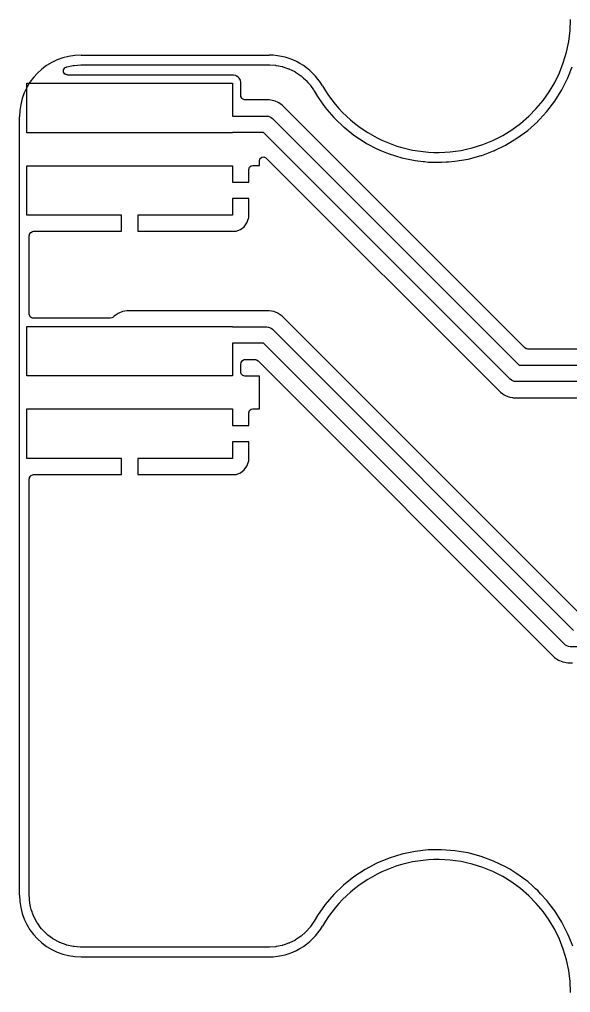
# Model space of a CAD drawing. Header units: millimetres. Extents: x 117.1 to 182.9, y -117.9 to -82.1.
# Drawn here: x 117.1 to 134.1, y -115 to -85 of the extents above; entities that cross this region are included whole.
import ezdxf

# ---------------------------------------------------------------- set-up
doc = ezdxf.new("R2010")
doc.units = ezdxf.units.MM
for name, color, linetype, lineweight, true_color in [('cut_out', 174, 'CONTINUOUS', 25, 0x000080), ('trace_in', 6, 'CONTINUOUS', 25, 0xff00ff), ('trace_out', 214, 'CONTINUOUS', 25, 0x800080)]:
    doc.layers.add(name, color=color, linetype=linetype, lineweight=lineweight, true_color=true_color)

msp = doc.modelspace()

# ---------------------------------------------------------------- linework, layer by layer
at = {"layer": 'cut_out', "linetype": 'CONTINUOUS'}
for p, q in [((119, -86.1), (124.803848, -86.1)), ((117.1, -112), (117.1, -88)), ((119, -113.9), (124.803848, -113.9))]:
    msp.add_line(p, q, dxfattribs=at)
at = {"layer": 'cut_out'}
for centre, radius, start, end in [((130, -85), 4.1, -149.9999989, 0), ((119, -88), 1.9, 90, 180), ((124.8038, -88), 1.9, 29.9992803, 89.9985525), ((130, -115), 4.1, 0, 149.9999989), ((119, -112), 1.9, -180, -90), ((124.8039, -112.0001), 1.899905, -90.0015682, -29.9981764)]:
    msp.add_arc(centre, radius, start, end, dxfattribs=at)
at = {"layer": 'trace_in', "linetype": 'CONTINUOUS'}
for p, q in [((124.175, -90.52), (123.675, -90.52)), ((123.675, -90.52), (123.675, -91.032)), ((124.175, -91.079827), (124.175, -90.52)), ((123.675, -91.032), (120.75, -91.032)), ((120.75, -91.032), (120.75, -91.532)), ((124.118354, -91.274086), (124.168596, -91.139379)), ((124.168596, -91.139379), (124.168598, -91.139372)), ((124.168598, -91.139372), (124.172771, -91.100568)), ((124.172771, -91.100568), (124.174998, -91.07986)), ((124.174998, -91.07986), (124.175, -91.079827)), ((123.782379, -91.525596), (123.917086, -91.475354)), ((123.917086, -91.475354), (123.917093, -91.47535)), ((123.917093, -91.47535), (124.032187, -91.38919)), ((124.032187, -91.38919), (124.03219, -91.389187)), ((124.03219, -91.389187), (124.11835, -91.274093)), ((124.11835, -91.274093), (124.118354, -91.274086)), ((120.75, -91.532), (123.722828, -91.532)), ((123.722828, -91.532), (123.722836, -91.532)), ((123.722836, -91.532), (123.722847, -91.531999)), ((123.722847, -91.531999), (123.75856, -91.528158)), ((123.75856, -91.528158), (123.782372, -91.525598)), ((123.782372, -91.525598), (123.782379, -91.525596)), ((124.175, -98.02), (123.675, -98.02)), ((123.675, -98.02), (123.675, -98.532)), ((124.175, -98.579827), (124.175, -98.02)), ((123.675, -98.532), (120.75, -98.532)), ((120.75, -98.532), (120.75, -99.032)), ((124.118354, -98.774086), (124.168596, -98.639379)), ((124.168596, -98.639379), (124.168598, -98.639372)), ((124.168598, -98.639372), (124.172399, -98.604026)), ((124.172399, -98.604026), (124.174998, -98.57986)), ((124.174998, -98.57986), (124.175, -98.579827)), ((123.782379, -99.025596), (123.917086, -98.975354)), ((123.917086, -98.975354), (123.917093, -98.97535)), ((123.917093, -98.97535), (124.032187, -98.88919)), ((124.032187, -98.88919), (124.03219, -98.889187)), ((124.03219, -98.889187), (124.11835, -98.774093)), ((124.11835, -98.774093), (124.118354, -98.774086)), ((120.75, -99.032), (123.722828, -99.032)), ((123.722828, -99.032), (123.722836, -99.032)), ((123.722836, -99.032), (123.722847, -99.031999)), ((123.722847, -99.031999), (123.761503, -99.027842)), ((123.761503, -99.027842), (123.782372, -99.025598)), ((123.782372, -99.025598), (123.782379, -99.025596))]:
    msp.add_line(p, q, dxfattribs=at)
at = {"layer": 'trace_out', "linetype": 'CONTINUOUS'}
for p, q in [((118.461641, -86.554418), (118.498355, -86.494972)), ((118.462895, -86.624277), (118.461641, -86.554418)), ((118.501718, -86.682368), (118.462895, -86.624277)), ((118.498355, -86.494972), (118.510509, -86.485355)), ((118.518311, -86.689588), (118.501718, -86.682368)), ((118.510509, -86.485355), (118.513963, -86.482957)), ((118.513963, -86.482957), (118.549743, -86.465839)), ((118.521973, -86.693815), (118.518311, -86.689588)), ((118.540571, -86.699276), (118.521973, -86.693815)), ((118.565784, -86.710248), (118.540571, -86.699276)), ((118.549743, -86.465839), (118.553782, -86.464652)), ((118.553782, -86.464652), (118.562346, -86.462467)), ((118.562346, -86.462467), (118.759385, -86.419604)), ((118.759385, -86.419604), (118.768072, -86.418037)), ((118.768072, -86.418037), (118.768707, -86.417945)), ((118.768707, -86.417945), (118.776828, -86.416777)), ((118.776828, -86.416777), (118.785598, -86.415833)), ((118.785598, -86.415833), (118.993375, -86.400973)), ((118.993375, -86.400973), (118.997792, -86.400737)), ((118.997792, -86.400737), (118.998885, -86.400698)), ((118.998885, -86.400698), (119.002219, -86.400579)), ((119.002219, -86.400579), (119.006643, -86.4005)), ((119.006643, -86.4005), (124.797751, -86.4005)), ((124.797751, -86.4005), (124.801793, -86.400566)), ((124.801793, -86.400566), (124.80584, -86.400698)), ((124.80584, -86.400698), (124.80991, -86.400898)), ((124.80991, -86.400898), (124.824871, -86.401878)), ((124.824871, -86.401878), (124.824872, -86.401878)), ((124.824872, -86.401878), (125.000488, -86.413388)), ((125.000488, -86.413388), (125.008562, -86.414184)), ((125.008562, -86.414184), (125.009681, -86.414331)), ((125.009681, -86.414331), (125.016575, -86.415239)), ((125.016575, -86.415239), (125.024553, -86.416556)), ((125.024553, -86.416556), (125.205908, -86.45263)), ((125.205908, -86.45263), (125.213748, -86.454457)), ((125.213748, -86.454457), (125.221633, -86.45657)), ((125.221633, -86.45657), (125.229343, -86.45891)), ((125.229343, -86.45891), (125.404417, -86.51834)), ((125.404417, -86.51834), (125.412, -86.521194)), ((125.412, -86.521194), (125.419441, -86.524276)), ((125.419441, -86.524276), (125.419487, -86.524295)), ((125.419487, -86.524295), (125.426872, -86.527642)), ((125.426872, -86.527642), (125.592662, -86.6094)), ((125.592662, -86.6094), (125.599807, -86.613218)), ((125.599807, -86.613218), (125.606842, -86.617279)), ((125.606842, -86.617279), (125.613726, -86.621561)), ((125.613726, -86.621561), (125.767427, -86.72426)), ((134.021123, -86.799337), (134.152226, -86.465291)), ((117.325, -88.492), (117.325, -86.968)), ((117.325, -86.968), (123.675, -86.968)), ((118.573613, -86.708978), (118.565784, -86.710248)), ((118.589012, -86.7135), (118.573613, -86.708978)), ((123.700067, -86.7135), (118.589012, -86.7135)), ((123.675, -86.968), (123.675, -87.98)), ((123.700071, -86.7135), (123.700067, -86.7135)), ((123.700075, -86.7135), (123.700071, -86.7135)), ((123.774284, -86.728261), (123.700075, -86.7135)), ((123.774292, -86.728263), (123.774284, -86.728261)), ((123.774296, -86.728264), (123.774292, -86.728263)), ((123.774299, -86.728265), (123.774296, -86.728264)), ((123.774301, -86.728266), (123.774299, -86.728265)), ((123.774302, -86.728266), (123.774301, -86.728266)), ((123.774305, -86.728268), (123.774302, -86.728266)), ((123.800381, -86.745691), (123.774305, -86.728268)), ((123.800386, -86.745696), (123.800381, -86.745691)), ((123.808019, -86.750796), (123.800386, -86.745696)), ((123.858484, -86.784515), (123.808019, -86.750796)), ((123.873596, -86.807132), (123.858484, -86.784515)), ((123.914734, -86.868699), (123.873596, -86.807132)), ((123.929499, -86.942934), (123.914734, -86.868699)), ((123.929499, -86.942936), (123.929499, -86.942934)), ((123.929499, -87.342168), (123.929499, -86.942936)), ((125.767427, -86.72426), (125.774021, -86.728985)), ((125.774021, -86.728985), (125.780454, -86.733921)), ((125.780454, -86.733921), (125.786725, -86.739067)), ((125.786725, -86.739067), (125.864338, -86.807132)), ((125.864338, -86.807132), (125.925705, -86.86095)), ((125.925705, -86.86095), (125.931627, -86.866497)), ((125.931627, -86.866497), (125.937349, -86.872219)), ((125.937349, -86.872219), (125.942896, -86.878141)), ((125.942896, -86.878141), (125.997379, -86.940267)), ((125.997379, -86.940267), (126.064787, -87.017131)), ((133.835566, -87.166904), (134.021123, -86.799337)), ((126.064787, -87.017131), (126.069923, -87.023389)), ((126.069923, -87.023389), (126.074872, -87.029839)), ((126.074872, -87.029839), (126.079574, -87.0364)), ((126.079574, -87.0364), (126.166773, -87.166903)), ((126.166773, -87.166903), (126.185665, -87.195176)), ((126.185665, -87.195176), (126.187851, -87.198567)), ((126.187851, -87.198567), (126.189782, -87.201672)), ((126.189782, -87.201672), (126.190019, -87.202053)), ((126.190019, -87.202053), (126.192094, -87.205518)), ((126.192094, -87.205518), (126.29197, -87.378561)), ((133.616503, -87.515541), (133.835566, -87.166904)), ((123.932331, -87.368521), (123.929499, -87.342168)), ((123.933976, -87.376083), (123.932331, -87.368521)), ((123.961456, -87.430958), (123.933976, -87.376083)), ((123.962643, -87.432327), (123.961456, -87.430958)), ((124.021389, -87.47007), (123.962643, -87.432327)), ((124.036388, -87.474475), (124.021389, -87.47007)), ((124.071329, -87.4795), (124.036388, -87.474475)), ((124.803918, -87.4795), (124.071329, -87.4795)), ((124.80392, -87.4795), (124.803918, -87.4795)), ((124.803922, -87.4795), (124.80392, -87.4795)), ((124.9489, -87.508338), (124.803922, -87.4795)), ((124.948905, -87.508339), (124.9489, -87.508338)), ((124.948907, -87.50834), (124.948905, -87.508339)), ((124.948917, -87.508343), (124.948907, -87.50834)), ((124.985273, -87.523402), (124.948917, -87.508343)), ((125.085486, -87.564911), (124.985273, -87.523402)), ((125.085488, -87.564912), (125.085486, -87.564911)), ((125.08549, -87.564913), (125.085488, -87.564912)), ((125.085495, -87.564916), (125.08549, -87.564913)), ((125.098967, -87.573918), (125.085495, -87.564916)), ((125.098996, -87.573937), (125.098967, -87.573918)), ((125.099088, -87.573997), (125.098996, -87.573937)), ((125.208418, -87.647049), (125.099088, -87.573997)), ((126.29197, -87.378561), (126.312156, -87.407011)), ((126.312156, -87.407011), (126.312157, -87.407011)), ((126.312157, -87.407011), (126.530228, -87.714355)), ((133.365846, -87.842203), (133.616503, -87.515541)), ((125.20842, -87.647051), (125.208418, -87.647049)), ((125.208421, -87.647052), (125.20842, -87.647051)), ((128.945803, -91.384435), (125.208421, -87.647052)), ((126.530228, -87.714355), (126.530554, -87.714741)), ((126.530554, -87.714741), (126.530557, -87.714745)), ((126.530557, -87.714745), (126.532616, -87.717183)), ((126.532616, -87.717183), (126.533247, -87.717864)), ((126.533247, -87.717864), (126.58518, -87.77821)), ((126.58518, -87.77821), (126.798806, -88.026449)), ((133.143259, -88.082095), (133.365846, -87.842203)), ((123.675, -87.98), (124.73, -87.98)), ((124.73, -87.98), (124.778773, -87.984804)), ((124.778773, -87.984804), (124.868893, -88.022133)), ((124.868893, -88.022133), (124.868897, -88.022137)), ((124.868897, -88.022137), (124.906777, -88.053223)), ((124.906777, -88.053223), (132.516053, -95.6625)), ((126.798806, -88.026449), (126.798811, -88.026454)), ((126.798811, -88.026454), (126.798813, -88.026456)), ((126.798813, -88.026456), (126.852678, -88.078343)), ((126.852678, -88.078343), (127.095352, -88.312109)), ((132.778769, -88.418403), (133.085786, -88.144036)), ((133.085786, -88.144036), (133.085793, -88.144029)), ((133.085793, -88.144029), (133.085797, -88.144024)), ((133.085797, -88.144024), (133.094249, -88.134916)), ((133.094249, -88.134916), (133.095699, -88.133353)), ((133.095699, -88.133353), (133.143259, -88.082095)), ((123.675, -88.492), (117.325, -88.492)), ((124.626446, -88.48), (123.675, -88.48)), ((123.675, -88.48), (123.675, -88.492)), ((132.235724, -96.089277), (124.626446, -88.48)), ((127.095352, -88.312109), (127.111707, -88.325152)), ((127.111707, -88.325152), (127.111709, -88.325154)), ((127.111709, -88.325154), (127.11171, -88.325154)), ((127.11171, -88.325154), (127.417274, -88.568832)), ((132.447477, -88.662908), (132.778769, -88.418403)), ((127.417274, -88.568832), (127.761754, -88.794377)), ((127.761754, -88.794377), (127.761761, -88.79438)), ((127.761761, -88.79438), (127.761766, -88.794384)), ((127.761766, -88.794384), (127.763917, -88.795521)), ((127.763917, -88.795521), (127.764224, -88.795701)), ((127.764224, -88.795701), (127.765636, -88.796458)), ((127.765636, -88.796458), (127.766206, -88.79673)), ((127.766206, -88.79673), (127.80979, -88.819765)), ((132.094804, -88.875414), (132.447477, -88.662908)), ((127.80979, -88.819765), (128.125779, -88.98677)), ((128.125779, -88.98677), (128.125787, -88.986773)), ((128.125787, -88.986773), (128.125788, -88.986774)), ((128.125788, -88.986774), (128.125792, -88.986776)), ((128.125792, -88.986776), (128.266537, -89.045074)), ((128.266537, -89.045074), (128.266538, -89.045075)), ((128.266538, -89.045075), (128.417662, -89.107672)), ((131.358286, -89.189699), (131.723824, -89.054068)), ((131.723824, -89.054067), (131.723832, -89.054065)), ((131.723824, -89.054068), (131.723824, -89.054067)), ((131.723832, -89.054065), (131.723841, -89.05406)), ((131.723841, -89.05406), (131.729276, -89.052044)), ((131.729276, -89.052044), (131.746458, -89.045668)), ((131.746458, -89.045668), (131.753197, -89.039923)), ((131.753197, -89.039923), (132.094804, -88.875414)), ((124.5, -89.36073), (124.519685, -89.293691)), ((124.5, -89.5), (124.5, -89.36073)), ((124.519685, -89.293691), (124.572489, -89.247936)), ((124.572489, -89.247936), (124.641647, -89.237992)), ((124.641647, -89.237992), (124.705203, -89.267017)), ((124.705203, -89.267017), (124.711681, -89.273049)), ((124.711681, -89.273049), (131.934084, -96.495452)), ((128.417662, -89.107672), (128.506194, -89.144343)), ((128.506194, -89.144343), (128.899649, -89.265708)), ((128.899649, -89.265708), (129.302717, -89.349809)), ((129.302717, -89.349809), (129.302722, -89.349809)), ((129.302722, -89.349809), (129.30273, -89.349811)), ((129.30273, -89.349811), (129.302735, -89.349811)), ((129.302735, -89.349811), (129.302747, -89.349814)), ((129.302747, -89.349814), (129.303233, -89.349867)), ((129.303233, -89.349867), (129.553684, -89.378086)), ((129.553684, -89.378086), (129.592034, -89.382407)), ((129.592034, -89.382407), (129.711865, -89.395909)), ((129.711865, -89.395909), (129.71187, -89.395909)), ((129.71187, -89.395909), (129.711877, -89.39591)), ((129.711877, -89.39591), (129.854184, -89.398571)), ((129.854184, -89.398571), (129.871972, -89.398904)), ((129.871972, -89.398904), (129.871973, -89.398904)), ((129.871973, -89.398904), (130.123526, -89.403609)), ((130.123575, -89.403608), (130.26053, -89.393344)), ((130.26053, -89.393344), (130.333175, -89.3879)), ((130.333175, -89.3879), (130.534151, -89.372839)), ((130.534151, -89.372839), (130.940082, -89.303869)), ((130.940082, -89.303869), (131.3378, -89.1973)), ((131.3378, -89.1973), (131.358286, -89.189699)), ((117.325, -91.032), (117.325, -89.508)), ((117.325, -89.508), (123.675, -89.508)), ((123.675, -89.508), (123.675, -90.02)), ((124.175, -89.624), (124.194685, -89.556961)), ((124.175, -90.02), (124.175, -89.624)), ((124.194685, -89.556961), (124.247489, -89.511206)), ((124.247489, -89.511206), (124.299, -89.5)), ((124.299, -89.5), (124.5, -89.5)), ((130.123526, -89.403609), (130.123542, -89.403609)), ((130.123542, -89.403609), (130.123553, -89.403609)), ((130.123553, -89.403609), (130.123554, -89.403609)), ((130.123554, -89.403609), (130.123556, -89.403609)), ((130.123556, -89.403609), (130.123559, -89.403608)), ((130.123559, -89.403608), (130.123575, -89.403608)), ((123.675, -90.02), (124.175, -90.02)), ((120.25, -91.032), (117.325, -91.032)), ((120.25, -91.532), (120.25, -91.032)), ((132.679637, -95.118269), (128.945803, -91.384435)), ((117.4005, -91.673829), (117.405523, -91.638893)), ((117.4005, -94.076168), (117.4005, -91.673829)), ((117.405523, -91.638893), (117.409927, -91.623895)), ((117.409927, -91.623895), (117.447672, -91.565144)), ((117.447672, -91.565144), (117.449041, -91.563957)), ((117.449041, -91.563957), (117.50392, -91.536477)), ((117.50392, -91.536477), (117.511479, -91.534833)), ((117.511479, -91.534833), (117.537832, -91.532)), ((117.537832, -91.532), (120.25, -91.532)), ((117.403332, -94.102521), (117.4005, -94.076168)), ((117.404977, -94.110083), (117.403332, -94.102521)), ((117.432457, -94.164958), (117.404977, -94.110083)), ((117.433644, -94.166327), (117.432457, -94.164958)), ((117.49239, -94.20407), (117.433644, -94.166327)), ((119.952717, -94.198332), (119.89329, -94.2135)), ((119.975803, -94.185726), (119.952717, -94.198332)), ((120.004057, -94.164575), (119.975803, -94.185726)), ((120.021583, -94.147048), (120.004057, -94.164575)), ((120.021586, -94.147045), (120.021583, -94.147048)), ((120.144491, -94.064923), (120.021586, -94.147045)), ((120.144513, -94.064911), (120.144491, -94.064923)), ((120.144517, -94.064908), (120.144513, -94.064911)), ((120.281079, -94.008344), (120.144517, -94.064908)), ((120.281096, -94.008338), (120.281079, -94.008344)), ((120.426078, -93.9795), (120.281096, -94.008338)), ((120.42608, -93.9795), (120.426078, -93.9795)), ((120.426082, -93.9795), (120.42608, -93.9795)), ((124.803918, -93.9795), (120.426082, -93.9795)), ((124.80392, -93.9795), (124.803918, -93.9795)), ((124.803922, -93.9795), (124.80392, -93.9795)), ((124.9489, -94.008338), (124.803922, -93.9795)), ((124.948904, -94.008339), (124.9489, -94.008338)), ((124.948907, -94.00834), (124.948904, -94.008339)), ((124.948917, -94.008343), (124.948907, -94.00834)), ((124.948921, -94.008345), (124.948917, -94.008343)), ((124.948932, -94.008348), (124.948921, -94.008345)), ((125.068571, -94.057904), (124.948932, -94.008348)), ((125.085488, -94.064912), (125.068571, -94.057904)), ((125.085493, -94.064914), (125.085488, -94.064912)), ((125.202713, -94.143237), (125.085493, -94.064914)), ((125.208414, -94.147046), (125.202713, -94.143237)), ((125.208421, -94.147052), (125.208414, -94.147046)), ((125.208428, -94.147059), (125.208421, -94.147052)), ((125.208429, -94.14706), (125.208428, -94.147059)), ((133.945314, -102.883947), (125.208429, -94.14706)), ((117.325, -95.992), (117.325, -94.468)), ((117.325, -94.468), (123.675, -94.468)), ((117.507389, -94.208475), (117.49239, -94.20407)), ((117.54233, -94.2135), (117.507389, -94.208475)), ((119.89329, -94.2135), (117.54233, -94.2135)), ((123.675, -94.468), (123.675, -94.48)), ((123.675, -94.48), (124.73, -94.48)), ((124.73, -94.48), (124.778773, -94.484804)), ((124.778773, -94.484804), (124.868893, -94.522133)), ((124.868893, -94.522133), (124.868897, -94.522137)), ((124.868897, -94.522137), (124.906777, -94.553223)), ((124.906777, -94.553223), (134.191053, -103.8375)), ((124.626446, -94.98), (123.675, -94.98)), ((123.675, -94.98), (123.675, -95.992)), ((133.910723, -104.264276), (124.626446, -94.98)), ((132.732382, -95.149565), (132.679637, -95.118269)), ((132.757624, -95.156977), (132.732382, -95.149565)), ((132.79256, -95.162), (132.757624, -95.156977)), ((134.414789, -95.162), (132.79256, -95.162)), ((123.9295, -95.622329), (123.934523, -95.587393)), ((123.9295, -95.876), (123.9295, -95.622329)), ((123.934523, -95.587393), (123.938927, -95.572395)), ((123.938927, -95.572395), (123.976672, -95.513644)), ((123.976672, -95.513644), (123.978041, -95.512457)), ((123.978041, -95.512457), (124.03292, -95.484977)), ((124.03292, -95.484977), (124.040479, -95.483333)), ((124.040479, -95.483333), (124.066832, -95.4805)), ((124.066832, -95.4805), (124.34994, -95.4805)), ((124.34994, -95.4805), (124.384872, -95.485521)), ((124.384872, -95.485521), (124.410116, -95.492934)), ((124.410116, -95.492934), (124.462862, -95.52423)), ((124.462862, -95.52423), (133.609074, -104.670443)), ((132.516053, -95.6625), (134.8, -95.6625)), ((123.675, -95.992), (117.325, -95.992)), ((123.940706, -95.927511), (123.9295, -95.876)), ((123.986461, -95.980315), (123.940706, -95.927511)), ((124.0535, -96), (123.986461, -95.980315)), ((124.5, -96), (124.0535, -96)), ((124.5, -97), (124.5, -96)), ((132.273608, -96.120368), (132.235724, -96.089277)), ((132.363728, -96.157697), (132.273608, -96.120368)), ((132.363737, -96.157697), (132.363728, -96.157697)), ((132.4125, -96.1625), (132.363737, -96.157697)), ((134.8, -96.1625), (132.4125, -96.1625)), ((131.934084, -96.495452), (132.007435, -96.544462)), ((132.007435, -96.544462), (132.007445, -96.544469)), ((132.007445, -96.544469), (132.056979, -96.577568)), ((132.056979, -96.577568), (132.056984, -96.577571)), ((132.056984, -96.577571), (132.056996, -96.577579)), ((132.056996, -96.577579), (132.057011, -96.577587)), ((132.057011, -96.577587), (132.113579, -96.601018)), ((132.113579, -96.601018), (132.11358, -96.601018)), ((132.11358, -96.601018), (132.193588, -96.634159)), ((132.193588, -96.634159), (132.231953, -96.64179)), ((132.231953, -96.64179), (132.309737, -96.657263)), ((132.309737, -96.657263), (132.328925, -96.661079)), ((132.328925, -96.661079), (132.328943, -96.661082)), ((132.328943, -96.661082), (132.328968, -96.661087)), ((132.328968, -96.661087), (132.338581, -96.663)), ((132.338581, -96.663), (132.338582, -96.663)), ((132.338582, -96.663), (132.338583, -96.663)), ((132.338583, -96.663), (132.486418, -96.663)), ((132.486418, -96.663), (134.40744, -96.663)), ((117.325, -98.532), (117.325, -97.008)), ((117.325, -97.008), (120.337226, -97.008)), ((120.337226, -97.008), (120.374, -97)), ((120.374, -97), (120.626, -97)), ((120.626, -97), (120.653245, -97.008)), ((120.653245, -97.008), (123.675, -97.008)), ((123.675, -97.008), (123.675, -97.52)), ((124.175, -97.124), (124.194685, -97.056961)), ((124.175, -97.52), (124.175, -97.124)), ((124.194685, -97.056961), (124.247489, -97.011206)), ((124.247489, -97.011206), (124.299, -97)), ((124.299, -97), (124.5, -97)), ((123.675, -97.52), (124.175, -97.52)), ((120.25, -98.532), (117.325, -98.532)), ((120.25, -99.032), (120.25, -98.532)), ((117.4005, -99.173829), (117.405523, -99.138893)), ((117.4005, -111.993356), (117.4005, -99.173829)), ((117.405523, -99.138893), (117.409927, -99.123895)), ((117.409927, -99.123895), (117.447672, -99.065144)), ((117.447672, -99.065144), (117.449041, -99.063957)), ((117.449041, -99.063957), (117.50392, -99.036477)), ((117.50392, -99.036477), (117.511479, -99.034833)), ((117.511479, -99.034833), (117.537832, -99.032)), ((117.537832, -99.032), (120.25, -99.032)), ((134.030192, -102.968825), (133.945314, -102.883947)), ((134.34039, -103.279023), (134.030192, -102.968825)), ((133.948602, -104.295362), (133.910723, -104.264276)), ((133.948607, -104.295367), (133.948602, -104.295362)), ((134.038727, -104.332696), (133.948607, -104.295367)), ((134.0875, -104.3375), (134.038727, -104.332696)), ((134.8, -104.3375), (134.0875, -104.3375)), ((133.609074, -104.670443), (133.60908, -104.670448)), ((133.60908, -104.670448), (133.609084, -104.670451)), ((133.609084, -104.670451), (133.731998, -104.75258)), ((133.731998, -104.75258), (133.732011, -104.752587)), ((133.732011, -104.752587), (133.732013, -104.752587)), ((133.732013, -104.752587), (133.732017, -104.75259)), ((133.732017, -104.75259), (133.837827, -104.796417)), ((133.837827, -104.796417), (133.862975, -104.806833)), ((133.862975, -104.806833), (133.867385, -104.808919)), ((133.867385, -104.808919), (134.013576, -104.838)), ((134.013576, -104.838), (134.013579, -104.838)), ((134.013579, -104.838), (134.013582, -104.838)), ((134.013582, -104.838), (134.161417, -104.838)), ((129.302715, -110.65019), (128.899645, -110.734292)), ((129.302729, -110.650188), (129.302715, -110.65019)), ((129.302765, -110.650183), (129.302729, -110.650188)), ((129.711855, -110.604091), (129.302765, -110.650183)), ((129.71187, -110.604089), (129.711855, -110.604091)), ((129.711908, -110.604087), (129.71187, -110.604089)), ((130.123545, -110.596389), (129.711908, -110.604087)), ((130.534145, -110.627159), (130.123545, -110.596389)), ((130.935577, -110.695364), (130.534145, -110.627159)), ((130.935604, -110.695369), (130.935577, -110.695364)), ((130.940072, -110.696129), (130.935604, -110.695369)), ((130.940075, -110.696129), (130.940072, -110.696129)), ((130.940082, -110.696131), (130.940075, -110.696129)), ((130.944001, -110.697181), (130.940082, -110.696131)), ((130.944005, -110.697182), (130.944001, -110.697181)), ((131.011692, -110.715319), (130.944005, -110.697182)), ((128.506181, -110.855661), (128.125786, -111.013225)), ((128.506212, -110.85565), (128.506181, -110.855661)), ((128.899645, -110.734292), (128.506212, -110.85565)), ((131.3378, -110.8027), (131.011692, -110.715319)), ((131.337811, -110.802703), (131.3378, -110.8027)), ((131.337816, -110.802705), (131.337811, -110.802703)), ((131.33782, -110.802706), (131.337816, -110.802705)), ((131.337823, -110.802707), (131.33782, -110.802706)), ((131.723808, -110.945924), (131.337823, -110.802707)), ((131.72396, -110.94599), (131.723808, -110.945924)), ((131.724646, -110.946327), (131.72396, -110.94599)), ((132.094804, -111.124586), (131.724646, -110.946327)), ((127.76137, -111.205872), (127.417277, -111.431164)), ((127.761693, -111.205658), (127.76137, -111.205872)), ((127.761776, -111.205609), (127.761693, -111.205658)), ((128.125778, -111.013229), (127.761776, -111.205609)), ((128.125779, -111.013229), (128.125778, -111.013229)), ((128.125786, -111.013225), (128.125779, -111.013229)), ((132.221975, -111.201214), (132.094804, -111.124586)), ((132.447477, -111.33709), (132.221975, -111.201214)), ((127.417262, -111.431175), (127.095367, -111.687876)), ((127.417277, -111.431164), (127.417262, -111.431175)), ((132.71673, -111.53581), (132.447477, -111.33709)), ((132.778769, -111.581597), (132.71673, -111.53581)), ((132.935499, -111.721659), (132.778769, -111.581597)), ((127.095351, -111.68789), (126.798809, -111.973546)), ((127.095367, -111.687876), (127.095351, -111.68789)), ((132.958483, -111.742199), (132.935499, -111.721659)), ((133.02252, -111.799426), (132.958483, -111.742199)), ((133.085789, -111.855966), (133.02252, -111.799426)), ((133.175271, -111.952406), (133.085789, -111.855966)), ((117.400579, -111.997777), (117.4005, -111.993356)), ((117.400737, -112.002206), (117.400579, -111.997777)), ((117.400973, -112.006616), (117.400737, -112.002206)), ((117.406084, -112.078081), (117.400973, -112.006616)), ((117.411784, -112.157781), (117.406084, -112.078081)), ((117.415832, -112.214374), (117.411784, -112.157781)), ((126.798809, -111.973546), (126.533262, -112.282119)), ((133.365846, -112.157797), (133.175271, -111.952406)), ((133.463941, -112.285637), (133.365846, -112.157797)), ((117.416773, -112.22314), (117.415832, -112.214374)), ((117.418038, -112.23194), (117.416773, -112.22314)), ((117.419603, -112.24061), (117.418038, -112.23194)), ((117.444042, -112.352953), (117.419603, -112.24061)), ((117.462465, -112.437643), (117.444042, -112.352953)), ((117.46465, -112.446206), (117.462465, -112.437643)), ((117.467139, -112.454684), (117.46465, -112.446206)), ((117.469927, -112.463063), (117.467139, -112.454684)), ((117.489211, -112.514763), (117.469927, -112.463063)), ((126.530235, -112.285633), (126.291966, -112.621445)), ((126.532602, -112.28283), (126.530235, -112.285633)), ((126.533262, -112.282119), (126.532602, -112.28283)), ((133.6165, -112.484454), (133.463941, -112.285637)), ((133.616503, -112.484459), (133.6165, -112.484454)), ((133.616661, -112.484691), (133.616503, -112.484459)), ((133.617171, -112.485522), (133.616661, -112.484691)), ((133.835566, -112.833096), (133.617171, -112.485522)), ((117.503336, -112.552632), (117.489211, -112.514763)), ((117.540398, -112.651999), (117.503336, -112.552632)), ((117.543787, -112.660181), (117.540398, -112.651999)), ((117.54746, -112.668223), (117.543787, -112.660181)), ((117.551421, -112.676134), (117.54746, -112.668223)), ((117.648041, -112.853082), (117.551421, -112.676134)), ((126.189999, -112.797979), (126.187871, -112.801402)), ((126.192085, -112.794497), (126.189999, -112.797979)), ((126.291966, -112.621445), (126.192085, -112.794497)), ((117.652545, -112.860677), (117.648041, -112.853082)), ((117.657333, -112.868127), (117.652545, -112.860677)), ((117.662376, -112.87539), (117.657333, -112.868127)), ((117.740561, -112.979833), (117.662376, -112.87539)), ((117.783217, -113.036815), (117.740561, -112.979833)), ((117.788758, -113.04369), (117.783217, -113.036815)), ((117.794554, -113.050379), (117.788758, -113.04369)), ((117.800586, -113.056858), (117.794554, -113.050379)), ((117.94314, -113.199412), (117.800586, -113.056858)), ((126.064772, -112.982895), (125.942904, -113.121866)), ((126.069919, -112.976624), (126.064772, -112.982895)), ((126.074865, -112.970178), (126.069919, -112.976624)), ((126.079592, -112.963581), (126.074865, -112.970178)), ((126.185666, -112.804822), (126.079592, -112.963581)), ((126.187871, -112.801402), (126.185666, -112.804822)), ((134.021123, -113.200663), (133.835566, -112.833096)), ((117.949619, -113.205444), (117.94314, -113.199412)), ((117.956308, -113.21124), (117.949619, -113.205444)), ((117.963199, -113.216793), (117.956308, -113.21124)), ((117.979862, -113.229267), (117.963199, -113.216793)), ((117.979863, -113.229268), (117.979862, -113.229267)), ((118.124599, -113.337615), (117.979863, -113.229268)), ((118.131871, -113.342664), (118.124599, -113.337615)), ((118.139309, -113.347444), (118.131871, -113.342664)), ((118.146905, -113.351951), (118.139309, -113.347444)), ((118.323879, -113.448585), (118.146905, -113.351951)), ((125.592681, -113.390609), (125.426881, -113.472371)), ((125.599834, -113.386786), (125.592681, -113.390609)), ((125.606846, -113.382738), (125.599834, -113.386786)), ((125.613741, -113.37845), (125.606846, -113.382738)), ((125.76743, -113.275757), (125.613741, -113.37845)), ((125.774023, -113.271033), (125.76743, -113.275757)), ((125.78046, -113.266094), (125.774023, -113.271033)), ((125.786736, -113.260943), (125.78046, -113.266094)), ((125.925706, -113.139066), (125.786736, -113.260943)), ((125.931635, -113.133513), (125.925706, -113.139066)), ((125.937363, -113.127784), (125.931635, -113.133513)), ((125.942904, -113.121866), (125.937363, -113.127784)), ((134.056906, -113.291837), (134.021123, -113.200663)), ((134.165315, -113.56806), (134.056906, -113.291837)), ((118.331775, -113.452538), (118.323879, -113.448585)), ((118.339817, -113.456211), (118.331775, -113.452538)), ((118.347998, -113.4596), (118.339817, -113.456211)), ((118.536919, -113.530065), (118.347998, -113.4596)), ((118.545328, -113.532863), (118.536919, -113.530065)), ((118.553797, -113.535349), (118.545328, -113.532863)), ((118.562364, -113.537535), (118.553797, -113.535349)), ((118.759364, -113.580389), (118.562364, -113.537535)), ((118.768068, -113.58196), (118.759364, -113.580389)), ((118.776828, -113.58322), (118.768068, -113.58196)), ((118.785635, -113.584167), (118.776828, -113.58322)), ((118.974407, -113.597668), (118.785635, -113.584167)), ((118.974407, -113.597669), (118.974407, -113.597668)), ((118.993376, -113.599026), (118.974407, -113.597669)), ((118.997792, -113.599262), (118.993376, -113.599026)), ((119.00222, -113.599421), (118.997792, -113.599262)), ((119.006643, -113.5995), (119.00222, -113.599421)), ((124.743658, -113.5995), (119.006643, -113.5995)), ((124.743754, -113.599498), (124.743658, -113.5995)), ((124.797766, -113.599498), (124.743754, -113.599498)), ((124.801799, -113.599432), (124.797766, -113.599498)), ((124.805855, -113.5993), (124.801799, -113.599432)), ((124.809928, -113.599101), (124.805855, -113.5993)), ((125.000468, -113.586618), (124.809928, -113.599101)), ((125.00854, -113.585823), (125.000468, -113.586618)), ((125.01658, -113.584765), (125.00854, -113.585823)), ((125.024591, -113.583443), (125.01658, -113.584765)), ((125.20589, -113.547384), (125.024591, -113.583443)), ((125.213784, -113.545544), (125.20589, -113.547384)), ((125.216611, -113.544786), (125.213784, -113.545544)), ((125.221609, -113.543447), (125.216611, -113.544786)), ((125.229373, -113.541093), (125.221609, -113.543447)), ((125.229447, -113.541068), (125.229373, -113.541093)), ((125.261861, -113.530065), (125.229447, -113.541068)), ((125.404423, -113.481673), (125.261861, -113.530065)), ((125.412012, -113.478816), (125.404423, -113.481673)), ((125.419485, -113.475721), (125.412012, -113.478816)), ((125.426881, -113.472371), (125.419485, -113.475721))]:
    msp.add_line(p, q, dxfattribs=at)

doc.saveas('drawing.dxf')
